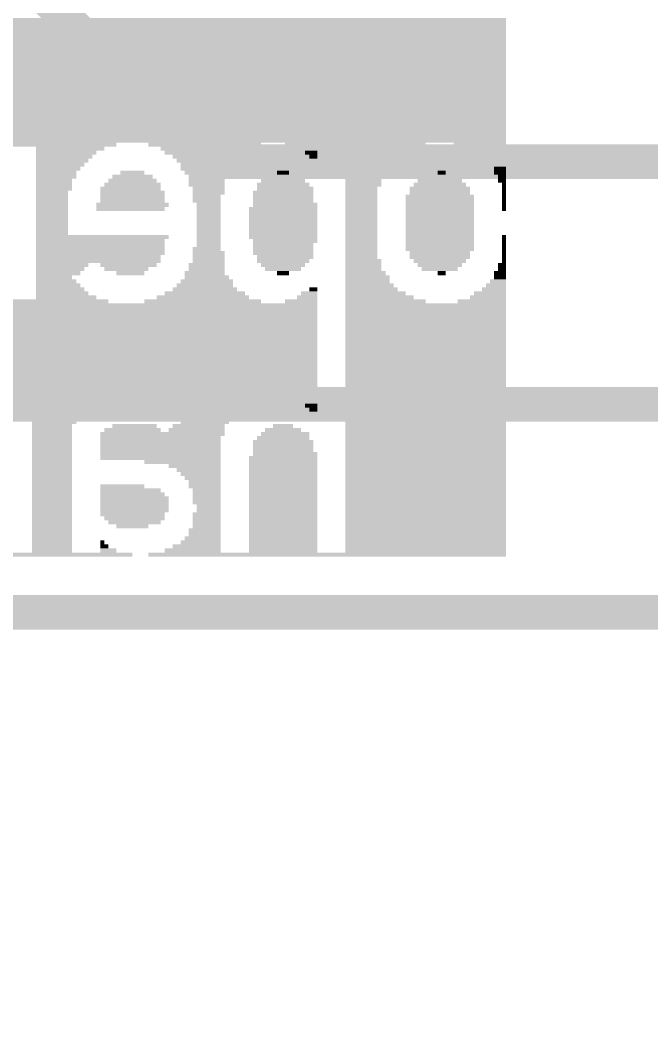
# Model space of a CAD drawing. Extents: x -3564 to 3564, y -2067 to 2176.
# Drawn here: x 39.7 to 221.9, y -2066.8 to -1779.1 of the extents above; entities that cross this region are included whole.
import ezdxf

# ---------------------------------------------------------------- set-up
doc = ezdxf.new("R2010")
doc.units = 0
for name, color, linetype in [('BOARD_OUTLINE', 2, 'CONTINUOUS'), ('COPPER_BOTTOM', 1, 'CONTINUOUS'), ('COPPER_TOP', 3, 'CONTINUOUS'), ('SILKSCREEN_BOTTOM', 6, 'CONTINUOUS')]:
    doc.layers.add(name, color=color, linetype=linetype)

msp = doc.modelspace()

# ---------------------------------------------------------------- hatches: boundary and pattern name
at = {"layer": 'SILKSCREEN_BOTTOM'}
for points in [[(180, -1779.642913), (-261.850039, -1779.642913), (-261.850039, -1778.481417), (180, -1778.48315)], [(180, -1780.802598), (-261.850039, -1780.802598), (-261.850039, -1779.641142), (180, -1779.642874)], [(180, -1781.962323), (-261.850039, -1781.962323), (-261.850039, -1780.800866), (180, -1780.802559)], [(180, -1783.122047), (-261.850039, -1783.122047), (-261.850039, -1781.960591), (180, -1781.962283)], [(180, -1784.281732), (-261.850039, -1784.281732), (-261.850039, -1783.120315), (180, -1783.122008)], [(180, -1785.441457), (-261.850039, -1785.441457), (-261.850039, -1784.280039), (180, -1784.281693)], [(180, -1786.601181), (-261.850039, -1786.601181), (-261.850039, -1785.439764), (180, -1785.441417)], [(180, -1787.760866), (-261.850039, -1787.760866), (-261.850039, -1786.599488), (180, -1786.601142)], [(180, -1788.920591), (-261.850039, -1788.920591), (-261.850039, -1787.759213), (180, -1787.760827)], [(180, -1790.080315), (-261.850039, -1790.080315), (-261.850039, -1788.918937), (180, -1788.920551)], [(180, -1791.24), (-261.850039, -1791.24), (-261.850039, -1790.078661), (180, -1790.080276)], [(180, -1792.399724), (-261.850039, -1792.399724), (-261.850039, -1791.238386), (180, -1791.239961)], [(180, -1793.559449), (-261.850039, -1793.559449), (-261.850039, -1792.39811), (180, -1792.399685)], [(180, -1794.719134), (-261.850039, -1794.719134), (-261.850039, -1793.557835), (180, -1793.559409)], [(180, -1795.878858), (-261.850039, -1795.878858), (-261.850039, -1794.717559), (180, -1794.719094)], [(180, -1797.038583), (-261.850039, -1797.038583), (-261.850039, -1795.877283), (180, -1795.878819)], [(180, -1798.198268), (-261.850039, -1798.198268), (-261.850039, -1797.037008), (180, -1797.038543)], [(180, -1799.357992), (-261.850039, -1799.357992), (-261.850039, -1798.196732), (180, -1798.198228)], [(180, -1800.517717), (-261.850039, -1800.517717), (-261.850039, -1799.356457), (180, -1799.357953)], [(180, -1801.677402), (-261.850039, -1801.677402), (-261.850039, -1800.516181), (180, -1800.517677)], [(180, -1802.837126), (-261.850039, -1802.837126), (-261.850039, -1801.675906), (180, -1801.677362)], [(180, -1803.99685), (-261.850039, -1803.99685), (-261.850039, -1802.83563), (180, -1802.837087)], [(180, -1805.156535), (-261.850039, -1805.156535), (-261.850039, -1803.995354), (180, -1803.996811)], [(180, -1806.31626), (-261.850039, -1806.31626), (-261.850039, -1805.155079), (180, -1805.156496)], [(180, -1807.475984), (-261.850039, -1807.475984), (-261.850039, -1806.314803), (180, -1806.31622)], [(180, -1808.635669), (-261.850039, -1808.635669), (-261.850039, -1807.474528), (180, -1807.475945)], [(180, -1809.795394), (-261.850039, -1809.795394), (-261.850039, -1808.634252), (180, -1808.63563)], [(180, -1810.955118), (-261.850039, -1810.955118), (-261.850039, -1809.793976), (180, -1809.795354)], [(180, -1812.114803), (-261.850039, -1812.114803), (-261.850039, -1810.953701), (180, -1810.955079)], [(180, -1813.274528), (-261.850039, -1813.274528), (-261.850039, -1812.113425), (180, -1812.114764)], [(180, -1814.434252), (-261.850039, -1814.434252), (-261.850039, -1813.27315), (180, -1813.274488)], [(67.507992, -1815.593937), (28.077795, -1815.593937), (28.077795, -1814.432874), (67.507992, -1814.434213)], [(109.257598, -1815.593937), (76.785669, -1815.593937), (76.785669, -1814.432874), (109.257598, -1814.434213)], [(156.805748, -1815.593937), (116.215866, -1815.593937), (116.215866, -1814.432874), (156.805748, -1814.434213)], [(180, -1815.593937), (164.92374, -1815.593937), (164.92374, -1814.432874), (180, -1814.434213)], [(64.028858, -1816.753661), (44.31374, -1816.753661), (44.31374, -1815.592598), (64.028858, -1815.593898)], [(61.709409, -1817.913386), (44.31374, -1817.913386), (44.31374, -1816.752323), (61.709409, -1816.753622)], [(60.549724, -1819.073071), (44.31374, -1819.073071), (44.31374, -1817.912047), (60.549724, -1817.913346)], [(105.778465, -1816.753661), (80.264803, -1816.753661), (80.264803, -1815.592598), (105.778465, -1815.593898)], [(104.61874, -1817.913386), (81.424528, -1817.913386), (81.424528, -1816.752323), (104.61874, -1816.753622)], [(102.299331, -1819.073071), (83.743937, -1819.073071), (83.743937, -1817.912047), (102.299331, -1817.913346)], [(125.493543, -1816.753661), (119.695, -1816.753661), (119.695, -1815.592598), (125.493543, -1815.593898)], [(125.493543, -1817.913386), (122.014409, -1817.913386), (122.014409, -1816.752323), (125.493543, -1816.753622)], [(125.493543, -1819.073071), (123.174134, -1819.073071), (123.174134, -1817.912047), (125.493543, -1817.913346)], [(153.326614, -1816.753661), (133.611535, -1816.753661), (133.611535, -1815.592598), (153.326614, -1815.593898)], [(151.007205, -1817.913386), (133.611535, -1817.913386), (133.611535, -1816.752323), (151.007205, -1816.753622)], [(148.687756, -1819.073071), (133.611535, -1819.073071), (133.611535, -1817.912047), (148.687756, -1817.913346)], [(180, -1816.753661), (169.562559, -1816.753661), (169.562559, -1815.592598), (180, -1815.593898)], [(180, -1817.913386), (170.722283, -1817.913386), (170.722283, -1816.752323), (180, -1816.753622)], [(180, -1819.073071), (173.041693, -1819.073071), (173.041693, -1817.912047), (180, -1817.913346)], [(59.39, -1820.232795), (44.31374, -1820.232795), (44.31374, -1819.071772), (59.39, -1819.073031)], [(58.230276, -1821.39252), (44.31374, -1821.39252), (44.31374, -1820.231496), (58.230276, -1820.232756)], [(101.139606, -1820.232795), (84.903661, -1820.232795), (84.903661, -1819.071772), (101.139606, -1819.073031)], [(101.139606, -1821.39252), (86.063346, -1821.39252), (86.063346, -1820.231496), (101.139606, -1820.232756)], [(147.528071, -1820.232795), (133.611535, -1820.232795), (133.611535, -1819.071772), (147.528071, -1819.073031)], [(146.368346, -1821.39252), (133.611535, -1821.39252), (133.611535, -1820.231496), (146.368346, -1820.232756)], [(180, -1820.232795), (174.201417, -1820.232795), (174.201417, -1819.071772), (180, -1819.073031)], [(180, -1821.39252), (175.361142, -1821.39252), (175.361142, -1820.231496), (180, -1820.232756)], [(57.070591, -1822.552205), (44.31374, -1822.552205), (44.31374, -1821.39122), (57.070591, -1821.39248)], [(55.910866, -1823.711929), (44.31374, -1823.711929), (44.31374, -1822.550945), (55.910866, -1822.552165)], [(55.910866, -1824.871654), (44.31374, -1824.871654), (44.31374, -1823.710669), (55.910866, -1823.71189)], [(77.945394, -1824.871654), (66.348268, -1824.871654), (66.348268, -1823.710669), (77.945394, -1823.71189)], [(75.625945, -1823.711929), (68.667677, -1823.711929), (68.667677, -1822.550945), (75.625945, -1822.552165)], [(99.979882, -1822.552205), (86.063346, -1822.552205), (86.063346, -1821.39122), (99.979882, -1821.39248)], [(98.820197, -1823.711929), (87.223071, -1823.711929), (87.223071, -1822.550945), (98.820197, -1822.552165)], [(98.820197, -1824.871654), (88.382795, -1824.871654), (88.382795, -1823.710669), (98.820197, -1823.71189)], [(120.854685, -1824.871654), (110.417283, -1824.871654), (110.417283, -1823.710669), (120.854685, -1823.71189)], [(117.375551, -1823.711929), (113.896417, -1823.711929), (113.896417, -1822.550945), (117.375551, -1822.552165)], [(146.368346, -1822.552205), (133.611535, -1822.552205), (133.611535, -1821.39122), (146.368346, -1821.39248)], [(145.208622, -1823.711929), (133.611535, -1823.711929), (133.611535, -1822.550945), (145.208622, -1822.552165)], [(144.048937, -1824.871654), (133.611535, -1824.871654), (133.611535, -1823.710669), (144.048937, -1823.71189)], [(166.083425, -1824.871654), (155.646024, -1824.871654), (155.646024, -1823.710669), (166.083425, -1823.71189)], [(162.604291, -1823.711929), (160.284882, -1823.711929), (160.284882, -1822.550945), (162.604291, -1822.552165)], [(180, -1822.552205), (176.520827, -1822.552205), (176.520827, -1821.39122), (180, -1821.39248)], [(180, -1823.711929), (176.520827, -1823.711929), (176.520827, -1822.550945), (180, -1822.552165)], [(180, -1824.871654), (177.680551, -1824.871654), (177.680551, -1823.710669), (180, -1823.71189)], [(54.751142, -1826.031339), (44.31374, -1826.031339), (44.31374, -1824.870394), (54.751142, -1824.871614)], [(54.751142, -1827.191063), (44.31374, -1827.191063), (44.31374, -1826.030118), (54.751142, -1826.031299)], [(80.264803, -1827.191063), (64.028858, -1827.191063), (64.028858, -1826.030118), (80.264803, -1826.031299)], [(79.105079, -1826.031339), (65.188543, -1826.031339), (65.188543, -1824.870394), (79.105079, -1824.871614)], [(98.820197, -1826.031339), (88.382795, -1826.031339), (88.382795, -1824.870394), (98.820197, -1824.871614)], [(98.820197, -1827.191063), (88.382795, -1827.191063), (88.382795, -1826.030118), (98.820197, -1826.031299)], [(123.174134, -1827.191063), (108.097874, -1827.191063), (108.097874, -1826.030118), (123.174134, -1826.031299)], [(122.014409, -1826.031339), (109.257598, -1826.031339), (109.257598, -1824.870394), (122.014409, -1824.871614)], [(144.048937, -1826.031339), (133.611535, -1826.031339), (133.611535, -1824.870394), (144.048937, -1824.871614)], [(144.048937, -1827.191063), (133.611535, -1827.191063), (133.611535, -1826.030118), (144.048937, -1826.031299)], [(168.402874, -1827.191063), (153.326614, -1827.191063), (153.326614, -1826.030118), (168.402874, -1826.031299)], [(167.24315, -1826.031339), (154.486339, -1826.031339), (154.486339, -1824.870394), (167.24315, -1824.871614)], [(180, -1826.031339), (177.680551, -1826.031339), (177.680551, -1824.870394), (180, -1824.871614)], [(180, -1827.191063), (178.840276, -1827.191063), (178.840276, -1826.030118), (180, -1826.031299)], [(54.751142, -1828.350787), (44.31374, -1828.350787), (44.31374, -1827.189843), (54.751142, -1827.191024)], [(53.591457, -1829.510472), (44.31374, -1829.510472), (44.31374, -1828.349567), (53.591457, -1828.350748)], [(53.591457, -1830.670197), (44.31374, -1830.670197), (44.31374, -1829.509291), (53.591457, -1829.510433)], [(80.264803, -1828.350787), (62.869134, -1828.350787), (62.869134, -1827.189843), (80.264803, -1827.191024)], [(81.424528, -1829.510472), (62.869134, -1829.510472), (62.869134, -1828.349567), (81.424528, -1828.350748)], [(81.424528, -1830.670197), (62.869134, -1830.670197), (62.869134, -1829.509291), (81.424528, -1829.510433)], [(98.820197, -1828.350787), (89.54248, -1828.350787), (89.54248, -1827.189843), (98.820197, -1827.191024)], [(98.820197, -1829.510472), (89.54248, -1829.510472), (89.54248, -1828.349567), (98.820197, -1828.350748)], [(97.660472, -1830.670197), (89.54248, -1830.670197), (89.54248, -1829.509291), (97.660472, -1829.510433)], [(124.333819, -1829.510472), (106.93815, -1829.510472), (106.93815, -1828.349567), (124.333819, -1828.350748)], [(124.333819, -1830.670197), (106.93815, -1830.670197), (106.93815, -1829.509291), (124.333819, -1829.510433)], [(124.333819, -1828.350787), (108.097874, -1828.350787), (108.097874, -1827.189843), (124.333819, -1827.191024)], [(142.889213, -1828.350787), (133.611535, -1828.350787), (133.611535, -1827.189843), (142.889213, -1827.191024)], [(142.889213, -1829.510472), (133.611535, -1829.510472), (133.611535, -1828.349567), (142.889213, -1828.350748)], [(142.889213, -1830.670197), (133.611535, -1830.670197), (133.611535, -1829.509291), (142.889213, -1829.510433)], [(170.722283, -1830.670197), (151.007205, -1830.670197), (151.007205, -1829.509291), (170.722283, -1829.510433)], [(169.562559, -1828.350787), (152.16689, -1828.350787), (152.16689, -1827.189843), (169.562559, -1827.191024)], [(169.562559, -1829.510472), (152.16689, -1829.510472), (152.16689, -1828.349567), (169.562559, -1828.350748)], [(180, -1828.350787), (178.840276, -1828.350787), (178.840276, -1827.189843), (180, -1827.191024)], [(180, -1829.510472), (178.840276, -1829.510472), (178.840276, -1828.349567), (180, -1828.350748)], [(180, -1830.670197), (178.840276, -1830.670197), (178.840276, -1829.509291), (180, -1829.510433)], [(53.591457, -1831.829921), (44.31374, -1831.829921), (44.31374, -1830.669016), (53.591457, -1830.670157)], [(53.591457, -1832.989606), (44.31374, -1832.989606), (44.31374, -1831.82874), (53.591457, -1831.829882)], [(82.584213, -1832.989606), (61.709409, -1832.989606), (61.709409, -1831.82874), (82.584213, -1831.829882)], [(81.424528, -1831.829921), (62.869134, -1831.829921), (62.869134, -1830.669016), (81.424528, -1830.670157)], [(97.660472, -1831.829921), (89.54248, -1831.829921), (89.54248, -1830.669016), (97.660472, -1830.670157)], [(97.660472, -1832.989606), (90.702205, -1832.989606), (90.702205, -1831.82874), (97.660472, -1831.829882)], [(124.333819, -1831.829921), (106.93815, -1831.829921), (106.93815, -1830.669016), (124.333819, -1830.670157)], [(125.493543, -1832.989606), (106.93815, -1832.989606), (106.93815, -1831.82874), (125.493543, -1831.829882)], [(142.889213, -1831.829921), (133.611535, -1831.829921), (133.611535, -1830.669016), (142.889213, -1830.670157)], [(142.889213, -1832.989606), (133.611535, -1832.989606), (133.611535, -1831.82874), (142.889213, -1831.829882)], [(170.722283, -1831.829921), (151.007205, -1831.829921), (151.007205, -1830.669016), (170.722283, -1830.670157)], [(170.722283, -1832.989606), (151.007205, -1832.989606), (151.007205, -1831.82874), (170.722283, -1831.829882)], [(180, -1831.829921), (178.840276, -1831.829921), (178.840276, -1830.669016), (180, -1830.670157)], [(180, -1832.989606), (178.840276, -1832.989606), (178.840276, -1831.82874), (180, -1831.829882)], [(53.591457, -1834.149331), (44.31374, -1834.149331), (44.31374, -1832.988465), (53.591457, -1832.989567)], [(53.591457, -1835.309055), (44.31374, -1835.309055), (44.31374, -1834.148189), (53.591457, -1834.149291)], [(53.591457, -1836.46874), (44.31374, -1836.46874), (44.31374, -1835.307913), (53.591457, -1835.309016)], [(81.424528, -1834.149331), (61.709409, -1834.149331), (61.709409, -1832.988465), (81.424528, -1832.989567)], [(97.660472, -1834.149331), (90.702205, -1834.149331), (90.702205, -1832.988465), (97.660472, -1832.989567)], [(97.660472, -1835.309055), (90.702205, -1835.309055), (90.702205, -1834.148189), (97.660472, -1834.149291)], [(97.660472, -1836.46874), (90.702205, -1836.46874), (90.702205, -1835.307913), (97.660472, -1835.309016)], [(125.493543, -1834.149331), (105.778465, -1834.149331), (105.778465, -1832.988465), (125.493543, -1832.989567)], [(125.493543, -1835.309055), (105.778465, -1835.309055), (105.778465, -1834.148189), (125.493543, -1834.149291)], [(125.493543, -1836.46874), (105.778465, -1836.46874), (105.778465, -1835.307913), (125.493543, -1835.309016)], [(142.889213, -1834.149331), (133.611535, -1834.149331), (133.611535, -1832.988465), (142.889213, -1832.989567)], [(142.889213, -1835.309055), (133.611535, -1835.309055), (133.611535, -1834.148189), (142.889213, -1834.149291)], [(142.889213, -1836.46874), (133.611535, -1836.46874), (133.611535, -1835.307913), (142.889213, -1835.309016)], [(170.722283, -1834.149331), (151.007205, -1834.149331), (151.007205, -1832.988465), (170.722283, -1832.989567)], [(170.722283, -1835.309055), (151.007205, -1835.309055), (151.007205, -1834.148189), (170.722283, -1834.149291)], [(170.722283, -1836.46874), (151.007205, -1836.46874), (151.007205, -1835.307913), (170.722283, -1835.309016)], [(180, -1834.149331), (178.840276, -1834.149331), (178.840276, -1832.988465), (180, -1832.989567)], [(53.591457, -1837.628465), (44.31374, -1837.628465), (44.31374, -1836.467638), (53.591457, -1836.468701)], [(53.591457, -1838.788189), (44.31374, -1838.788189), (44.31374, -1837.627362), (53.591457, -1837.628425)], [(97.660472, -1837.628465), (90.702205, -1837.628465), (90.702205, -1836.467638), (97.660472, -1836.468701)], [(97.660472, -1838.788189), (90.702205, -1838.788189), (90.702205, -1837.627362), (97.660472, -1837.628425)], [(125.493543, -1837.628465), (105.778465, -1837.628465), (105.778465, -1836.467638), (125.493543, -1836.468701)], [(125.493543, -1838.788189), (105.778465, -1838.788189), (105.778465, -1837.627362), (125.493543, -1837.628425)], [(142.889213, -1837.628465), (133.611535, -1837.628465), (133.611535, -1836.467638), (142.889213, -1836.468701)], [(142.889213, -1838.788189), (133.611535, -1838.788189), (133.611535, -1837.627362), (142.889213, -1837.628425)], [(170.722283, -1837.628465), (151.007205, -1837.628465), (151.007205, -1836.467638), (170.722283, -1836.468701)], [(170.722283, -1838.788189), (151.007205, -1838.788189), (151.007205, -1837.627362), (170.722283, -1837.628425)], [(53.591457, -1839.947874), (44.31374, -1839.947874), (44.31374, -1838.787087), (53.591457, -1838.78815)], [(53.591457, -1841.107598), (44.31374, -1841.107598), (44.31374, -1839.946811), (53.591457, -1839.947835)], [(82.584213, -1842.267323), (44.31374, -1842.267323), (44.31374, -1841.106535), (82.584213, -1841.107559)], [(97.660472, -1839.947874), (90.702205, -1839.947874), (90.702205, -1838.787087), (97.660472, -1838.78815)], [(97.660472, -1841.107598), (90.702205, -1841.107598), (90.702205, -1839.946811), (97.660472, -1839.947835)], [(97.660472, -1842.267323), (90.702205, -1842.267323), (90.702205, -1841.106535), (97.660472, -1841.107559)], [(125.493543, -1839.947874), (105.778465, -1839.947874), (105.778465, -1838.787087), (125.493543, -1838.78815)], [(125.493543, -1841.107598), (105.778465, -1841.107598), (105.778465, -1839.946811), (125.493543, -1839.947835)], [(125.493543, -1842.267323), (105.778465, -1842.267323), (105.778465, -1841.106535), (125.493543, -1841.107559)], [(142.889213, -1839.947874), (133.611535, -1839.947874), (133.611535, -1838.787087), (142.889213, -1838.78815)], [(142.889213, -1841.107598), (133.611535, -1841.107598), (133.611535, -1839.946811), (142.889213, -1839.947835)], [(142.889213, -1842.267323), (133.611535, -1842.267323), (133.611535, -1841.106535), (142.889213, -1841.107559)], [(170.722283, -1839.947874), (151.007205, -1839.947874), (151.007205, -1838.787087), (170.722283, -1838.78815)], [(170.722283, -1841.107598), (151.007205, -1841.107598), (151.007205, -1839.946811), (170.722283, -1839.947835)], [(170.722283, -1842.267323), (151.007205, -1842.267323), (151.007205, -1841.106535), (170.722283, -1841.107559)], [(180, -1842.267323), (178.840276, -1842.267323), (178.840276, -1841.106535), (180, -1841.107559)], [(81.424528, -1843.427008), (44.31374, -1843.427008), (44.31374, -1842.26626), (81.424528, -1842.267283)], [(81.424528, -1844.586732), (44.31374, -1844.586732), (44.31374, -1843.425984), (81.424528, -1843.426969)], [(97.660472, -1843.427008), (90.702205, -1843.427008), (90.702205, -1842.26626), (97.660472, -1842.267283)], [(97.660472, -1844.586732), (90.702205, -1844.586732), (90.702205, -1843.425984), (97.660472, -1843.426969)], [(125.493543, -1843.427008), (106.93815, -1843.427008), (106.93815, -1842.26626), (125.493543, -1842.267283)], [(124.333819, -1844.586732), (106.93815, -1844.586732), (106.93815, -1843.425984), (124.333819, -1843.426969)], [(142.889213, -1843.427008), (133.611535, -1843.427008), (133.611535, -1842.26626), (142.889213, -1842.267283)], [(142.889213, -1844.586732), (133.611535, -1844.586732), (133.611535, -1843.425984), (142.889213, -1843.426969)], [(170.722283, -1843.427008), (151.007205, -1843.427008), (151.007205, -1842.26626), (170.722283, -1842.267283)], [(170.722283, -1844.586732), (151.007205, -1844.586732), (151.007205, -1843.425984), (170.722283, -1843.426969)], [(180, -1843.427008), (178.840276, -1843.427008), (178.840276, -1842.26626), (180, -1842.267283)], [(180, -1844.586732), (178.840276, -1844.586732), (178.840276, -1843.425984), (180, -1843.426969)], [(81.424528, -1845.746457), (44.31374, -1845.746457), (44.31374, -1844.585709), (81.424528, -1844.586693)], [(81.424528, -1846.906142), (44.31374, -1846.906142), (44.31374, -1845.745433), (81.424528, -1845.746417)], [(80.264803, -1848.065866), (44.31374, -1848.065866), (44.31374, -1846.905157), (80.264803, -1846.906102)], [(97.660472, -1845.746457), (89.54248, -1845.746457), (89.54248, -1844.585709), (97.660472, -1844.586693)], [(98.820197, -1846.906142), (89.54248, -1846.906142), (89.54248, -1845.745433), (98.820197, -1845.746417)], [(98.820197, -1848.065866), (89.54248, -1848.065866), (89.54248, -1846.905157), (98.820197, -1846.906102)], [(124.333819, -1845.746457), (106.93815, -1845.746457), (106.93815, -1844.585709), (124.333819, -1844.586693)], [(124.333819, -1846.906142), (106.93815, -1846.906142), (106.93815, -1845.745433), (124.333819, -1845.746417)], [(124.333819, -1848.065866), (108.097874, -1848.065866), (108.097874, -1846.905157), (124.333819, -1846.906102)], [(142.889213, -1845.746457), (133.611535, -1845.746457), (133.611535, -1844.585709), (142.889213, -1844.586693)], [(142.889213, -1846.906142), (133.611535, -1846.906142), (133.611535, -1845.745433), (142.889213, -1845.746417)], [(142.889213, -1848.065866), (133.611535, -1848.065866), (133.611535, -1846.905157), (142.889213, -1846.906102)], [(170.722283, -1845.746457), (151.007205, -1845.746457), (151.007205, -1844.585709), (170.722283, -1844.586693)], [(169.562559, -1846.906142), (152.16689, -1846.906142), (152.16689, -1845.745433), (169.562559, -1845.746417)], [(169.562559, -1848.065866), (152.16689, -1848.065866), (152.16689, -1846.905157), (169.562559, -1846.906102)], [(180, -1845.746457), (178.840276, -1845.746457), (178.840276, -1844.585709), (180, -1844.586693)], [(180, -1846.906142), (178.840276, -1846.906142), (178.840276, -1845.745433), (180, -1845.746417)], [(180, -1848.065866), (178.840276, -1848.065866), (178.840276, -1846.905157), (180, -1846.906102)], [(80.264803, -1849.225591), (44.31374, -1849.225591), (44.31374, -1848.064882), (80.264803, -1848.065827)], [(59.39, -1850.385276), (44.31374, -1850.385276), (44.31374, -1849.224606), (59.39, -1849.225551)], [(79.105079, -1850.385276), (62.869134, -1850.385276), (62.869134, -1849.224606), (79.105079, -1849.225551)], [(98.820197, -1850.385276), (88.382795, -1850.385276), (88.382795, -1849.224606), (98.820197, -1849.225551)], [(98.820197, -1849.225591), (89.54248, -1849.225591), (89.54248, -1848.064882), (98.820197, -1848.065827)], [(123.174134, -1849.225591), (108.097874, -1849.225591), (108.097874, -1848.064882), (123.174134, -1848.065827)], [(122.014409, -1850.385276), (109.257598, -1850.385276), (109.257598, -1849.224606), (122.014409, -1849.225551)], [(144.048937, -1849.225591), (133.611535, -1849.225591), (133.611535, -1848.064882), (144.048937, -1848.065827)], [(144.048937, -1850.385276), (133.611535, -1850.385276), (133.611535, -1849.224606), (144.048937, -1849.225551)], [(168.402874, -1849.225591), (153.326614, -1849.225591), (153.326614, -1848.064882), (168.402874, -1848.065827)], [(167.24315, -1850.385276), (154.486339, -1850.385276), (154.486339, -1849.224606), (167.24315, -1849.225551)], [(180, -1850.385276), (177.680551, -1850.385276), (177.680551, -1849.224606), (180, -1849.225551)], [(180, -1849.225591), (178.840276, -1849.225591), (178.840276, -1848.064882), (180, -1848.065827)], [(58.230276, -1851.545), (44.31374, -1851.545), (44.31374, -1850.384331), (58.230276, -1850.385236)], [(57.070591, -1852.704724), (44.31374, -1852.704724), (44.31374, -1851.544055), (57.070591, -1851.544961)], [(54.751142, -1853.864409), (44.31374, -1853.864409), (44.31374, -1852.70378), (54.751142, -1852.704685)], [(76.785669, -1851.545), (64.028858, -1851.545), (64.028858, -1850.384331), (76.785669, -1850.385236)], [(75.625945, -1852.704724), (67.507992, -1852.704724), (67.507992, -1851.544055), (75.625945, -1851.544961)], [(98.820197, -1852.704724), (87.223071, -1852.704724), (87.223071, -1851.544055), (98.820197, -1851.544961)], [(99.979882, -1853.864409), (87.223071, -1853.864409), (87.223071, -1852.70378), (99.979882, -1852.704685)], [(98.820197, -1851.545), (88.382795, -1851.545), (88.382795, -1850.384331), (98.820197, -1850.385236)], [(120.854685, -1851.545), (110.417283, -1851.545), (110.417283, -1850.384331), (120.854685, -1850.385236)], [(117.375551, -1852.704724), (113.896417, -1852.704724), (113.896417, -1851.544055), (117.375551, -1851.544961)], [(144.048937, -1851.545), (133.611535, -1851.545), (133.611535, -1850.384331), (144.048937, -1850.385236)], [(145.208622, -1852.704724), (133.611535, -1852.704724), (133.611535, -1851.544055), (145.208622, -1851.544961)], [(146.368346, -1853.864409), (133.611535, -1853.864409), (133.611535, -1852.70378), (146.368346, -1852.704685)], [(166.083425, -1851.545), (155.646024, -1851.545), (155.646024, -1850.384331), (166.083425, -1850.385236)], [(162.604291, -1852.704724), (160.284882, -1852.704724), (160.284882, -1851.544055), (162.604291, -1851.544961)], [(180, -1852.704724), (176.520827, -1852.704724), (176.520827, -1851.544055), (180, -1851.544961)], [(180, -1853.864409), (176.520827, -1853.864409), (176.520827, -1852.70378), (180, -1852.704685)], [(180, -1851.545), (177.680551, -1851.545), (177.680551, -1850.384331), (180, -1850.385236)], [(55.910866, -1855.024134), (44.31374, -1855.024134), (44.31374, -1853.863504), (55.910866, -1853.86437)], [(57.070591, -1856.183858), (44.31374, -1856.183858), (44.31374, -1855.023228), (57.070591, -1855.024094)], [(101.139606, -1856.183858), (84.903661, -1856.183858), (84.903661, -1855.023228), (101.139606, -1855.024094)], [(101.139606, -1855.024134), (86.063346, -1855.024134), (86.063346, -1853.863504), (101.139606, -1853.86437)], [(146.368346, -1855.024134), (133.611535, -1855.024134), (133.611535, -1853.863504), (146.368346, -1853.86437)], [(147.528071, -1856.183858), (133.611535, -1856.183858), (133.611535, -1855.023228), (147.528071, -1855.024094)], [(180, -1856.183858), (174.201417, -1856.183858), (174.201417, -1855.023228), (180, -1855.024094)], [(180, -1855.024134), (175.361142, -1855.024134), (175.361142, -1853.863504), (180, -1853.86437)], [(58.230276, -1857.343543), (44.31374, -1857.343543), (44.31374, -1856.182953), (58.230276, -1856.183819)], [(59.39, -1858.503268), (44.31374, -1858.503268), (44.31374, -1857.342677), (59.39, -1857.343504)], [(61.709409, -1859.662992), (44.31374, -1859.662992), (44.31374, -1858.502402), (61.709409, -1858.503228)], [(105.778465, -1859.662992), (79.105079, -1859.662992), (79.105079, -1858.502402), (105.778465, -1858.503228)], [(104.61874, -1858.503268), (81.424528, -1858.503268), (81.424528, -1857.342677), (104.61874, -1857.343504)], [(102.299331, -1857.343543), (83.743937, -1857.343543), (83.743937, -1856.182953), (102.299331, -1856.183819)], [(125.493543, -1859.662992), (119.695, -1859.662992), (119.695, -1858.502402), (125.493543, -1858.503228)], [(125.493543, -1858.503268), (120.854685, -1858.503268), (120.854685, -1857.342677), (125.493543, -1857.343504)], [(125.493543, -1857.343543), (123.174134, -1857.343543), (123.174134, -1856.182953), (125.493543, -1856.183819)], [(148.687756, -1857.343543), (133.611535, -1857.343543), (133.611535, -1856.182953), (148.687756, -1856.183819)], [(151.007205, -1858.503268), (133.611535, -1858.503268), (133.611535, -1857.342677), (151.007205, -1857.343504)], [(153.326614, -1859.662992), (133.611535, -1859.662992), (133.611535, -1858.502402), (153.326614, -1858.503228)], [(180, -1859.662992), (169.562559, -1859.662992), (169.562559, -1858.502402), (180, -1858.503228)], [(180, -1858.503268), (170.722283, -1858.503268), (170.722283, -1857.342677), (180, -1857.343504)], [(180, -1857.343543), (173.041693, -1857.343543), (173.041693, -1856.182953), (180, -1856.183819)], [(125.493543, -1861.982402), (-261.850039, -1861.982402), (-261.850039, -1860.82185), (125.493543, -1860.822638)], [(65.188543, -1860.822677), (-31.067441, -1860.822677), (-31.067441, -1859.662126), (65.188543, -1859.662953)], [(109.257598, -1860.822677), (75.625945, -1860.822677), (75.625945, -1859.662126), (109.257598, -1859.662953)], [(125.493543, -1860.822677), (116.215866, -1860.822677), (116.215866, -1859.662126), (125.493543, -1859.662953)], [(156.805748, -1860.822677), (133.611535, -1860.822677), (133.611535, -1859.662126), (156.805748, -1859.662953)], [(180, -1861.982402), (133.611535, -1861.982402), (133.611535, -1860.82185), (180, -1860.822638)], [(180, -1860.822677), (166.083425, -1860.822677), (166.083425, -1859.662126), (180, -1859.662953)], [(125.493543, -1863.142126), (-261.850039, -1863.142126), (-261.850039, -1861.981575), (125.493543, -1861.982362)], [(125.493543, -1864.301811), (-261.850039, -1864.301811), (-261.850039, -1863.141299), (125.493543, -1863.142087)], [(125.493543, -1865.461535), (-261.850039, -1865.461535), (-261.850039, -1864.301024), (125.493543, -1864.301772)], [(180, -1863.142126), (133.611535, -1863.142126), (133.611535, -1861.981575), (180, -1861.982362)], [(180, -1864.301811), (133.611535, -1864.301811), (133.611535, -1863.141299), (180, -1863.142087)], [(180, -1865.461535), (133.611535, -1865.461535), (133.611535, -1864.301024), (180, -1864.301772)], [(125.493543, -1866.62126), (-261.850039, -1866.62126), (-261.850039, -1865.460748), (125.493543, -1865.461496)], [(125.493543, -1867.780945), (-261.850039, -1867.780945), (-261.850039, -1866.620472), (125.493543, -1866.62122)], [(180, -1866.62126), (133.611535, -1866.62126), (133.611535, -1865.460748), (180, -1865.461496)], [(180, -1867.780945), (133.611535, -1867.780945), (133.611535, -1866.620472), (180, -1866.62122)], [(125.493543, -1868.940669), (-261.850039, -1868.940669), (-261.850039, -1867.780197), (125.493543, -1867.780906)], [(125.493543, -1870.100394), (-15.99122, -1870.100394), (-15.99122, -1868.939921), (125.493543, -1868.94063)], [(180, -1868.940669), (133.611535, -1868.940669), (133.611535, -1867.780197), (180, -1867.780906)], [(180, -1870.100394), (133.611535, -1870.100394), (133.611535, -1868.939921), (180, -1868.94063)], [(125.493543, -1871.260079), (-15.99122, -1871.260079), (-15.99122, -1870.099646), (125.493543, -1870.100354)], [(125.493543, -1872.419803), (-15.99122, -1872.419803), (-15.99122, -1871.25937), (125.493543, -1871.260039)], [(125.493543, -1873.579528), (-15.99122, -1873.579528), (-15.99122, -1872.419094), (125.493543, -1872.419764)], [(180, -1871.260079), (133.611535, -1871.260079), (133.611535, -1870.099646), (180, -1870.100354)], [(180, -1872.419803), (133.611535, -1872.419803), (133.611535, -1871.25937), (180, -1871.260039)], [(180, -1873.579528), (133.611535, -1873.579528), (133.611535, -1872.419094), (180, -1872.419764)], [(125.493543, -1874.739213), (-15.99122, -1874.739213), (-15.99122, -1873.578819), (125.493543, -1873.579488)], [(125.493543, -1875.898937), (-15.99122, -1875.898937), (-15.99122, -1874.738543), (125.493543, -1874.739173)], [(180, -1874.739213), (133.611535, -1874.739213), (133.611535, -1873.578819), (180, -1873.579488)], [(180, -1875.898937), (133.611535, -1875.898937), (133.611535, -1874.738543), (180, -1874.739173)], [(125.493543, -1877.058661), (-15.99122, -1877.058661), (-15.99122, -1875.898268), (125.493543, -1875.898898)], [(125.493543, -1878.218346), (-15.99122, -1878.218346), (-15.99122, -1877.057992), (125.493543, -1877.058622)], [(125.493543, -1879.378071), (-15.99122, -1879.378071), (-15.99122, -1878.217717), (125.493543, -1878.218307)], [(180, -1877.058661), (133.611535, -1877.058661), (133.611535, -1875.898268), (180, -1875.898898)], [(180, -1878.218346), (133.611535, -1878.218346), (133.611535, -1877.057992), (180, -1877.058622)], [(180, -1879.378071), (133.611535, -1879.378071), (133.611535, -1878.217717), (180, -1878.218307)], [(125.493543, -1880.537795), (-15.99122, -1880.537795), (-15.99122, -1879.377441), (125.493543, -1879.378031)], [(125.493543, -1881.69748), (-15.99122, -1881.69748), (-15.99122, -1880.537165), (125.493543, -1880.537756)], [(180, -1880.537795), (133.611535, -1880.537795), (133.611535, -1879.377441), (180, -1879.378031)], [(180, -1881.69748), (133.611535, -1881.69748), (133.611535, -1880.537165), (180, -1880.537756)], [(125.493543, -1882.857205), (-15.99122, -1882.857205), (-15.99122, -1881.69689), (125.493543, -1881.697441)], [(125.493543, -1884.016929), (-15.99122, -1884.016929), (-15.99122, -1882.856614), (125.493543, -1882.857165)], [(125.493543, -1885.176614), (-15.99122, -1885.176614), (-15.99122, -1884.016339), (125.493543, -1884.01689)], [(180, -1882.857205), (133.611535, -1882.857205), (133.611535, -1881.69689), (180, -1881.697441)], [(180, -1884.016929), (133.611535, -1884.016929), (133.611535, -1882.856614), (180, -1882.857165)], [(180, -1885.176614), (133.611535, -1885.176614), (133.611535, -1884.016339), (180, -1884.01689)], [(125.493543, -1886.336339), (-15.99122, -1886.336339), (-15.99122, -1885.176063), (125.493543, -1885.176575)], [(125.493543, -1887.496063), (-15.99122, -1887.496063), (-15.99122, -1886.335787), (125.493543, -1886.336299)], [(180, -1886.336339), (133.611535, -1886.336339), (133.611535, -1885.176063), (180, -1885.176575)], [(180, -1887.496063), (133.611535, -1887.496063), (133.611535, -1886.335787), (180, -1886.336299)], [(65.188543, -1888.655748), (43.154055, -1888.655748), (43.154055, -1887.495512), (65.188543, -1887.496024)], [(61.709409, -1889.815472), (43.154055, -1889.815472), (43.154055, -1888.655236), (61.709409, -1888.655709)], [(59.39, -1890.975197), (43.154055, -1890.975197), (43.154055, -1889.814961), (59.39, -1889.815433)], [(108.097874, -1888.655748), (79.105079, -1888.655748), (79.105079, -1887.495512), (108.097874, -1887.496024)], [(105.778465, -1889.815472), (82.584213, -1889.815472), (82.584213, -1888.655236), (105.778465, -1888.655709)], [(103.459016, -1890.975197), (84.903661, -1890.975197), (84.903661, -1889.814961), (103.459016, -1889.815433)], [(125.493543, -1888.655748), (117.375551, -1888.655748), (117.375551, -1887.495512), (125.493543, -1887.496024)], [(125.493543, -1889.815472), (120.854685, -1889.815472), (120.854685, -1888.655236), (125.493543, -1888.655709)], [(125.493543, -1890.975197), (122.014409, -1890.975197), (122.014409, -1889.814961), (125.493543, -1889.815433)], [(180, -1888.655748), (133.611535, -1888.655748), (133.611535, -1887.495512), (180, -1887.496024)], [(180, -1889.815472), (133.611535, -1889.815472), (133.611535, -1888.655236), (180, -1888.655709)], [(180, -1890.975197), (133.611535, -1890.975197), (133.611535, -1889.814961), (180, -1889.815433)], [(58.230276, -1892.134882), (43.154055, -1892.134882), (43.154055, -1890.974685), (58.230276, -1890.975157)], [(57.070591, -1893.294606), (43.154055, -1893.294606), (43.154055, -1892.134409), (57.070591, -1892.134843)], [(102.299331, -1892.134882), (86.063346, -1892.134882), (86.063346, -1890.974685), (102.299331, -1890.975157)], [(101.139606, -1893.294606), (87.223071, -1893.294606), (87.223071, -1892.134409), (101.139606, -1892.134843)], [(125.493543, -1892.134882), (123.174134, -1892.134882), (123.174134, -1890.974685), (125.493543, -1890.975157)], [(180, -1892.134882), (133.611535, -1892.134882), (133.611535, -1890.974685), (180, -1890.975157)], [(180, -1893.294606), (133.611535, -1893.294606), (133.611535, -1892.134409), (180, -1892.134843)], [(55.910866, -1894.454331), (43.154055, -1894.454331), (43.154055, -1893.294134), (55.910866, -1893.294567)], [(55.910866, -1895.614016), (43.154055, -1895.614016), (43.154055, -1894.453858), (55.910866, -1894.454291)], [(54.751142, -1896.77374), (43.154055, -1896.77374), (43.154055, -1895.613583), (54.751142, -1895.613976)], [(79.105079, -1896.77374), (66.348268, -1896.77374), (66.348268, -1895.613583), (79.105079, -1895.613976)], [(98.820197, -1896.77374), (83.743937, -1896.77374), (83.743937, -1895.613583), (98.820197, -1895.613976)], [(99.979882, -1895.614016), (86.063346, -1895.614016), (86.063346, -1894.453858), (99.979882, -1894.454291)], [(99.979882, -1894.454331), (87.223071, -1894.454331), (87.223071, -1893.294134), (99.979882, -1893.294567)], [(118.535276, -1896.77374), (112.736732, -1896.77374), (112.736732, -1895.613583), (118.535276, -1895.613976)], [(180, -1894.454331), (133.611535, -1894.454331), (133.611535, -1893.294134), (180, -1893.294567)], [(180, -1895.614016), (133.611535, -1895.614016), (133.611535, -1894.453858), (180, -1894.454291)], [(180, -1896.77374), (133.611535, -1896.77374), (133.611535, -1895.613583), (180, -1895.613976)], [(54.751142, -1897.933465), (43.154055, -1897.933465), (43.154055, -1896.773307), (54.751142, -1896.773701)], [(54.751142, -1899.09315), (43.154055, -1899.09315), (43.154055, -1897.933031), (54.751142, -1897.933425)], [(98.820197, -1899.09315), (62.869134, -1899.09315), (62.869134, -1897.933031), (98.820197, -1897.933425)], [(80.264803, -1897.933465), (64.028858, -1897.933465), (64.028858, -1896.773307), (80.264803, -1896.773701)], [(98.820197, -1897.933465), (82.584213, -1897.933465), (82.584213, -1896.773307), (98.820197, -1896.773701)], [(123.174134, -1899.09315), (109.257598, -1899.09315), (109.257598, -1897.933031), (123.174134, -1897.933425)], [(120.854685, -1897.933465), (110.417283, -1897.933465), (110.417283, -1896.773307), (120.854685, -1896.773701)], [(180, -1897.933465), (133.611535, -1897.933465), (133.611535, -1896.773307), (180, -1896.773701)], [(180, -1899.09315), (133.611535, -1899.09315), (133.611535, -1897.933031), (180, -1897.933425)], [(54.751142, -1900.252874), (43.154055, -1900.252874), (43.154055, -1899.092756), (54.751142, -1899.09311)], [(54.751142, -1901.412598), (43.154055, -1901.412598), (43.154055, -1900.25248), (54.751142, -1900.252835)], [(54.751142, -1902.572283), (43.154055, -1902.572283), (43.154055, -1901.412205), (54.751142, -1901.412559)], [(97.660472, -1900.252874), (62.869134, -1900.252874), (62.869134, -1899.092756), (97.660472, -1899.09311)], [(97.660472, -1901.412598), (62.869134, -1901.412598), (62.869134, -1900.25248), (97.660472, -1900.252835)], [(97.660472, -1902.572283), (62.869134, -1902.572283), (62.869134, -1901.412205), (97.660472, -1901.412559)], [(124.333819, -1901.412598), (106.93815, -1901.412598), (106.93815, -1900.25248), (124.333819, -1900.252835)], [(124.333819, -1902.572283), (106.93815, -1902.572283), (106.93815, -1901.412205), (124.333819, -1901.412559)], [(123.174134, -1900.252874), (108.097874, -1900.252874), (108.097874, -1899.092756), (123.174134, -1899.09311)], [(180, -1900.252874), (133.611535, -1900.252874), (133.611535, -1899.092756), (180, -1899.09311)], [(180, -1901.412598), (133.611535, -1901.412598), (133.611535, -1900.25248), (180, -1900.252835)], [(180, -1902.572283), (133.611535, -1902.572283), (133.611535, -1901.412205), (180, -1901.412559)], [(54.751142, -1903.732008), (43.154055, -1903.732008), (43.154055, -1902.571929), (54.751142, -1902.572244)], [(54.751142, -1904.891732), (43.154055, -1904.891732), (43.154055, -1903.731654), (54.751142, -1903.731969)], [(97.660472, -1903.732008), (62.869134, -1903.732008), (62.869134, -1902.571929), (97.660472, -1902.572244)], [(97.660472, -1904.891732), (62.869134, -1904.891732), (62.869134, -1903.731654), (97.660472, -1903.731969)], [(124.333819, -1903.732008), (106.93815, -1903.732008), (106.93815, -1902.571929), (124.333819, -1902.572244)], [(125.493543, -1904.891732), (106.93815, -1904.891732), (106.93815, -1903.731654), (125.493543, -1903.731969)], [(180, -1903.732008), (133.611535, -1903.732008), (133.611535, -1902.571929), (180, -1902.572244)], [(180, -1904.891732), (133.611535, -1904.891732), (133.611535, -1903.731654), (180, -1903.731969)], [(54.751142, -1906.051417), (43.154055, -1906.051417), (43.154055, -1904.891378), (54.751142, -1904.891693)], [(54.751142, -1907.211142), (43.154055, -1907.211142), (43.154055, -1906.051102), (54.751142, -1906.051378)], [(54.751142, -1908.370866), (43.154055, -1908.370866), (43.154055, -1907.210827), (54.751142, -1907.211102)], [(97.660472, -1906.051417), (62.869134, -1906.051417), (62.869134, -1904.891378), (97.660472, -1904.891693)], [(97.660472, -1907.211142), (75.625945, -1907.211142), (75.625945, -1906.051102), (97.660472, -1906.051378)], [(97.660472, -1908.370866), (82.584213, -1908.370866), (82.584213, -1907.210827), (97.660472, -1907.211102)], [(125.493543, -1906.051417), (105.778465, -1906.051417), (105.778465, -1904.891378), (125.493543, -1904.891693)], [(125.493543, -1907.211142), (105.778465, -1907.211142), (105.778465, -1906.051102), (125.493543, -1906.051378)], [(125.493543, -1908.370866), (105.778465, -1908.370866), (105.778465, -1907.210827), (125.493543, -1907.211102)], [(180, -1906.051417), (133.611535, -1906.051417), (133.611535, -1904.891378), (180, -1904.891693)], [(180, -1907.211142), (133.611535, -1907.211142), (133.611535, -1906.051102), (180, -1906.051378)], [(180, -1908.370866), (133.611535, -1908.370866), (133.611535, -1907.210827), (180, -1907.211102)], [(54.751142, -1909.530551), (43.154055, -1909.530551), (43.154055, -1908.370551), (54.751142, -1908.370827)], [(54.751142, -1910.690276), (43.154055, -1910.690276), (43.154055, -1909.530276), (54.751142, -1909.530512)], [(97.660472, -1909.530551), (84.903661, -1909.530551), (84.903661, -1908.370551), (97.660472, -1908.370827)], [(97.660472, -1910.690276), (86.063346, -1910.690276), (86.063346, -1909.530276), (97.660472, -1909.530512)], [(125.493543, -1909.530551), (105.778465, -1909.530551), (105.778465, -1908.370551), (125.493543, -1908.370827)], [(125.493543, -1910.690276), (105.778465, -1910.690276), (105.778465, -1909.530276), (125.493543, -1909.530512)], [(180, -1909.530551), (133.611535, -1909.530551), (133.611535, -1908.370551), (180, -1908.370827)], [(180, -1910.690276), (133.611535, -1910.690276), (133.611535, -1909.530276), (180, -1909.530512)], [(54.751142, -1911.85), (43.154055, -1911.85), (43.154055, -1910.69), (54.751142, -1910.690236)], [(54.751142, -1913.009685), (43.154055, -1913.009685), (43.154055, -1911.849724), (54.751142, -1911.849961)], [(54.751142, -1914.169409), (43.154055, -1914.169409), (43.154055, -1913.009449), (54.751142, -1913.009646)], [(75.625945, -1914.169409), (62.869134, -1914.169409), (62.869134, -1913.009449), (75.625945, -1913.009646)], [(97.660472, -1911.85), (87.223071, -1911.85), (87.223071, -1910.69), (97.660472, -1910.690236)], [(97.660472, -1913.009685), (88.382795, -1913.009685), (88.382795, -1911.849724), (97.660472, -1911.849961)], [(97.660472, -1914.169409), (88.382795, -1914.169409), (88.382795, -1913.009449), (97.660472, -1913.009646)], [(125.493543, -1911.85), (105.778465, -1911.85), (105.778465, -1910.69), (125.493543, -1910.690236)], [(125.493543, -1913.009685), (105.778465, -1913.009685), (105.778465, -1911.849724), (125.493543, -1911.849961)], [(125.493543, -1914.169409), (105.778465, -1914.169409), (105.778465, -1913.009449), (125.493543, -1913.009646)], [(180, -1911.85), (133.611535, -1911.85), (133.611535, -1910.69), (180, -1910.690236)], [(180, -1913.009685), (133.611535, -1913.009685), (133.611535, -1911.849724), (180, -1911.849961)], [(180, -1914.169409), (133.611535, -1914.169409), (133.611535, -1913.009449), (180, -1913.009646)], [(54.751142, -1915.329134), (43.154055, -1915.329134), (43.154055, -1914.169173), (54.751142, -1914.16937)], [(54.751142, -1916.488819), (43.154055, -1916.488819), (43.154055, -1915.328898), (54.751142, -1915.329094)], [(80.264803, -1915.329134), (62.869134, -1915.329134), (62.869134, -1914.169173), (80.264803, -1914.16937)], [(81.424528, -1916.488819), (62.869134, -1916.488819), (62.869134, -1915.328898), (81.424528, -1915.329094)], [(97.660472, -1915.329134), (89.54248, -1915.329134), (89.54248, -1914.169173), (97.660472, -1914.16937)], [(97.660472, -1916.488819), (89.54248, -1916.488819), (89.54248, -1915.328898), (97.660472, -1915.329094)], [(125.493543, -1915.329134), (105.778465, -1915.329134), (105.778465, -1914.169173), (125.493543, -1914.16937)], [(125.493543, -1916.488819), (105.778465, -1916.488819), (105.778465, -1915.328898), (125.493543, -1915.329094)], [(180, -1915.329134), (133.611535, -1915.329134), (133.611535, -1914.169173), (180, -1914.16937)], [(180, -1916.488819), (133.611535, -1916.488819), (133.611535, -1915.328898), (180, -1915.329094)], [(54.751142, -1917.648543), (43.154055, -1917.648543), (43.154055, -1916.488622), (54.751142, -1916.48878)], [(54.751142, -1918.808268), (43.154055, -1918.808268), (43.154055, -1917.648346), (54.751142, -1917.648504)], [(54.751142, -1919.967953), (43.154055, -1919.967953), (43.154055, -1918.808071), (54.751142, -1918.808228)], [(82.584213, -1917.648543), (62.869134, -1917.648543), (62.869134, -1916.488622), (82.584213, -1916.48878)], [(82.584213, -1918.808268), (62.869134, -1918.808268), (62.869134, -1917.648346), (82.584213, -1917.648504)], [(82.584213, -1919.967953), (62.869134, -1919.967953), (62.869134, -1918.808071), (82.584213, -1918.808228)], [(97.660472, -1917.648543), (89.54248, -1917.648543), (89.54248, -1916.488622), (97.660472, -1916.48878)], [(97.660472, -1918.808268), (89.54248, -1918.808268), (89.54248, -1917.648346), (97.660472, -1917.648504)], [(97.660472, -1919.967953), (90.702205, -1919.967953), (90.702205, -1918.808071), (97.660472, -1918.808228)], [(125.493543, -1917.648543), (105.778465, -1917.648543), (105.778465, -1916.488622), (125.493543, -1916.48878)], [(125.493543, -1918.808268), (105.778465, -1918.808268), (105.778465, -1917.648346), (125.493543, -1917.648504)], [(125.493543, -1919.967953), (105.778465, -1919.967953), (105.778465, -1918.808071), (125.493543, -1918.808228)], [(180, -1917.648543), (133.611535, -1917.648543), (133.611535, -1916.488622), (180, -1916.48878)], [(180, -1918.808268), (133.611535, -1918.808268), (133.611535, -1917.648346), (180, -1917.648504)], [(180, -1919.967953), (133.611535, -1919.967953), (133.611535, -1918.808071), (180, -1918.808228)], [(54.751142, -1921.127677), (43.154055, -1921.127677), (43.154055, -1919.967795), (54.751142, -1919.967913)], [(54.751142, -1922.287402), (43.154055, -1922.287402), (43.154055, -1921.12752), (54.751142, -1921.127638)], [(82.584213, -1921.127677), (62.869134, -1921.127677), (62.869134, -1919.967795), (82.584213, -1919.967913)], [(81.424528, -1922.287402), (62.869134, -1922.287402), (62.869134, -1921.12752), (81.424528, -1921.127638)], [(97.660472, -1922.287402), (89.54248, -1922.287402), (89.54248, -1921.12752), (97.660472, -1921.127638)], [(97.660472, -1921.127677), (90.702205, -1921.127677), (90.702205, -1919.967795), (97.660472, -1919.967913)], [(125.493543, -1921.127677), (105.778465, -1921.127677), (105.778465, -1919.967795), (125.493543, -1919.967913)], [(125.493543, -1922.287402), (105.778465, -1922.287402), (105.778465, -1921.12752), (125.493543, -1921.127638)], [(180, -1921.127677), (133.611535, -1921.127677), (133.611535, -1919.967795), (180, -1919.967913)], [(180, -1922.287402), (133.611535, -1922.287402), (133.611535, -1921.12752), (180, -1921.127638)], [(54.751142, -1923.447087), (43.154055, -1923.447087), (43.154055, -1922.287244), (54.751142, -1922.287362)], [(54.751142, -1924.606811), (43.154055, -1924.606811), (43.154055, -1923.446969), (54.751142, -1923.447047)], [(54.751142, -1925.766535), (43.154055, -1925.766535), (43.154055, -1924.606693), (54.751142, -1924.606772)], [(81.424528, -1923.447087), (64.028858, -1923.447087), (64.028858, -1922.287244), (81.424528, -1922.287362)], [(80.264803, -1924.606811), (65.188543, -1924.606811), (65.188543, -1923.446969), (80.264803, -1923.447047)], [(76.785669, -1925.766535), (67.507992, -1925.766535), (67.507992, -1924.606693), (76.785669, -1924.606772)], [(97.660472, -1923.447087), (89.54248, -1923.447087), (89.54248, -1922.287244), (97.660472, -1922.287362)], [(97.660472, -1924.606811), (89.54248, -1924.606811), (89.54248, -1923.446969), (97.660472, -1923.447047)], [(97.660472, -1925.766535), (89.54248, -1925.766535), (89.54248, -1924.606693), (97.660472, -1924.606772)], [(125.493543, -1923.447087), (105.778465, -1923.447087), (105.778465, -1922.287244), (125.493543, -1922.287362)], [(125.493543, -1924.606811), (105.778465, -1924.606811), (105.778465, -1923.446969), (125.493543, -1923.447047)], [(125.493543, -1925.766535), (105.778465, -1925.766535), (105.778465, -1924.606693), (125.493543, -1924.606772)], [(180, -1923.447087), (133.611535, -1923.447087), (133.611535, -1922.287244), (180, -1922.287362)], [(180, -1924.606811), (133.611535, -1924.606811), (133.611535, -1923.446969), (180, -1923.447047)], [(180, -1925.766535), (133.611535, -1925.766535), (133.611535, -1924.606693), (180, -1924.606772)], [(54.751142, -1926.92622), (43.154055, -1926.92622), (43.154055, -1925.766417), (54.751142, -1925.766496)], [(54.751142, -1928.085945), (43.154055, -1928.085945), (43.154055, -1926.926142), (54.751142, -1926.926181)], [(97.660472, -1926.92622), (88.382795, -1926.92622), (88.382795, -1925.766417), (97.660472, -1925.766496)], [(97.660472, -1928.085945), (88.382795, -1928.085945), (88.382795, -1926.926142), (97.660472, -1926.926181)], [(125.493543, -1926.92622), (105.778465, -1926.92622), (105.778465, -1925.766417), (125.493543, -1925.766496)], [(125.493543, -1928.085945), (105.778465, -1928.085945), (105.778465, -1926.926142), (125.493543, -1926.926181)], [(180, -1926.92622), (133.611535, -1926.92622), (133.611535, -1925.766417), (180, -1925.766496)], [(180, -1928.085945), (133.611535, -1928.085945), (133.611535, -1926.926142), (180, -1926.926181)], [(54.751142, -1929.245669), (43.154055, -1929.245669), (43.154055, -1928.085866), (54.751142, -1928.085906)], [(54.751142, -1930.405354), (43.154055, -1930.405354), (43.154055, -1929.245591), (54.751142, -1929.24563)], [(54.751142, -1931.565079), (43.154055, -1931.565079), (43.154055, -1930.405315), (54.751142, -1930.405315)], [(64.028858, -1930.405354), (62.869134, -1930.405354), (62.869134, -1929.245591), (64.028858, -1929.24563)], [(65.188543, -1931.565079), (62.869134, -1931.565079), (62.869134, -1930.405315), (65.188543, -1930.405315)], [(97.660472, -1931.565079), (83.743937, -1931.565079), (83.743937, -1930.405315), (97.660472, -1930.405315)], [(97.660472, -1930.405354), (86.063346, -1930.405354), (86.063346, -1929.245591), (97.660472, -1929.24563)], [(97.660472, -1929.245669), (87.223071, -1929.245669), (87.223071, -1928.085866), (97.660472, -1928.085906)], [(125.493543, -1929.245669), (105.778465, -1929.245669), (105.778465, -1928.085866), (125.493543, -1928.085906)], [(125.493543, -1930.405354), (105.778465, -1930.405354), (105.778465, -1929.245591), (125.493543, -1929.24563)], [(125.493543, -1931.565079), (105.778465, -1931.565079), (105.778465, -1930.405315), (125.493543, -1930.405315)], [(180, -1929.245669), (133.611535, -1929.245669), (133.611535, -1928.085866), (180, -1928.085906)], [(180, -1930.405354), (133.611535, -1930.405354), (133.611535, -1929.245591), (180, -1929.24563)], [(180, -1931.565079), (133.611535, -1931.565079), (133.611535, -1930.405315), (180, -1930.405315)], [(72.146811, -1933.884528), (-2.074685, -1933.884528), (-2.074685, -1932.724764), (72.146811, -1932.724764)], [(54.751142, -1932.724803), (43.154055, -1932.724803), (43.154055, -1931.565039), (54.751142, -1931.565039)], [(67.507992, -1932.724803), (62.869134, -1932.724803), (62.869134, -1931.565039), (67.507992, -1931.565039)], [(180, -1933.884528), (76.785669, -1933.884528), (76.785669, -1932.724764), (180, -1932.724764)], [(97.660472, -1932.724803), (81.424528, -1932.724803), (81.424528, -1931.565039), (97.660472, -1931.565039)], [(125.493543, -1932.724803), (105.778465, -1932.724803), (105.778465, -1931.565039), (125.493543, -1931.565039)], [(180, -1932.724803), (133.611535, -1932.724803), (133.611535, -1931.565039), (180, -1931.565039)]]:
    msp.add_hatch(color=6, dxfattribs=at).paths.add_polyline_path(points)

# ---------------------------------------------------------------- linework, layer by layer
at = {"layer": 'BOARD_OUTLINE', "color": 2, "const_width": 0.000039}
msp.add_lwpolyline([(0, -2066.766063), (429.570315, -2066.766142)], dxfattribs=at)
at = {"layer": 'COPPER_BOTTOM', "color": 1, "const_width": 10}
for points in [[(94.393307, -1820), (-405.606693, -1320)], [(94.393307, -1820), (2637.071102, -1820)]]:
    msp.add_lwpolyline(points, dxfattribs=at)
at = {"layer": 'COPPER_TOP', "color": 3, "const_width": 10}
for points in [[(2474, -1890), (2.92874, -1890)], [(2637.07126, -1950), (-237.07126, -1950)]]:
    msp.add_lwpolyline(points, dxfattribs=at)

doc.saveas('drawing.dxf')
